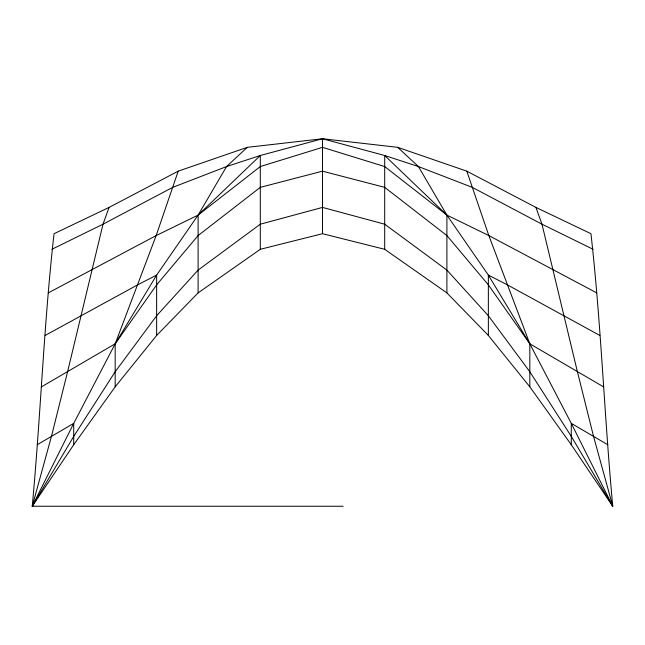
<?xml version="1.0" encoding="UTF-8"?>
<svg xmlns="http://www.w3.org/2000/svg" width="645" height="645" viewBox="0 0 645 645"><rect width="100%" height="100%" fill="white"/><g stroke="black" fill="none" stroke-linecap="round" stroke-linejoin="round"><path stroke-width="0.97" d="M535.922 207.408L541.985 224.202L577.412 371.746L593.545 436.383L612.75 506.244L571.285 436.383L529.819 371.746L488.354 315.736L446.896 270.094L384.694 224.202L322.5 207.408L260.306 224.202L198.104 270.094L156.646 315.736L115.181 371.746L73.715 436.383L32.25 506.244C40.716 415.501 43.812 324.242 54.051 233.7L109.078 207.408L178.189 171.167L247.293 147.334L322.5 138.756L397.707 147.334L466.811 171.167L535.922 207.408L590.949 233.7C601.188 324.242 604.284 415.501 612.75 506.244L571.285 444.752L529.819 386.831L488.354 335.44L446.896 292.894L384.694 249.301L322.5 233.7L260.306 249.301L198.104 292.894L156.646 335.44L115.181 386.831L73.715 444.752L32.25 506.244L343.1 506.244M178.189 171.167L156.171 235.57L115.181 343.793L73.715 423.362L32.25 506.244L51.455 436.383L67.588 371.746L103.015 224.202L109.078 207.408M247.293 147.334L226.564 166.555L198.104 215.108L156.646 275.084L115.181 343.793L41.482 386.831M37.176 444.752L73.715 423.362L73.715 444.752M45.182 335.44L137.611 284.856L156.646 275.084L156.646 335.44M48.254 292.894L156.171 235.57L198.104 215.108L260.306 166.555L322.5 147.334L384.694 166.555L446.896 215.108L488.829 235.57L596.746 292.894M51.866 249.301L103.015 224.202L172.739 187.348L226.564 166.555L260.306 155.501L322.5 138.756L384.694 155.501L418.436 166.555L472.261 187.348L541.985 224.202L593.134 249.301M599.818 335.44L507.389 284.856L488.354 275.084L446.896 215.108L418.436 166.555L397.707 147.334M603.518 386.831L529.819 343.793L488.354 284.856L446.896 235.57L384.694 187.348L322.5 171.167L260.306 187.348L198.104 235.57L156.646 284.856L115.181 343.793L115.181 386.831M607.824 444.752L571.285 423.362L529.819 343.793L488.354 275.084L488.354 335.44M612.75 506.244L571.285 423.362L571.285 444.752M466.811 171.167L488.829 235.57L529.819 343.793L529.819 386.831M446.896 292.894L446.896 215.108L384.694 155.501L384.694 249.301M322.5 138.756L322.5 233.7M260.306 249.301L260.306 155.501L198.104 215.108L198.104 292.894"/></g></svg>
